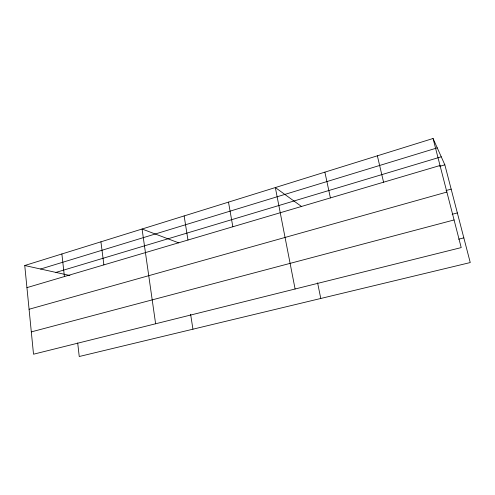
<?xml version="1.0" encoding="UTF-8"?>
<svg xmlns="http://www.w3.org/2000/svg" width="495" height="495" viewBox="0 0 495 495"><rect width="100%" height="100%" fill="white"/><g stroke="black" fill="none" stroke-linecap="round" stroke-linejoin="round"><path stroke-width="0.74" d="M433.051 138.489L461.21 247.593L33.518 354.21L24.75 265.518L433.051 138.489L444.844 164.829L470.25 262.554L79.243 356.511L77.69 342.955M40.596 269.02L437.252 147.869M55.935 272.417L441.249 156.797M26.934 287.632L440.024 165.509M439.69 166.351L444.844 164.829M446.02 190.563L451.162 189.115M29.075 309.257L446.874 192.054M452.145 214.31L457.349 212.918M31.315 331.891L454.076 219.953M458.642 239.196L463.834 237.878M24.75 265.518L69.95 275.517M178.794 242.897L142.065 229.018L155.622 323.773M301.579 206.533L275.338 187.556L295.1 289.006M377.363 155.814L383.575 182.197M324.881 172.142L330.406 197.92M317.598 282.849L320.772 298.473M228.492 202.127L232.842 226.76M184.134 215.931L187.97 240.026M190.612 314.269L192.939 329.194M100.931 241.814L103.876 264.887M61.881 253.966L64.424 276.55"/></g></svg>
